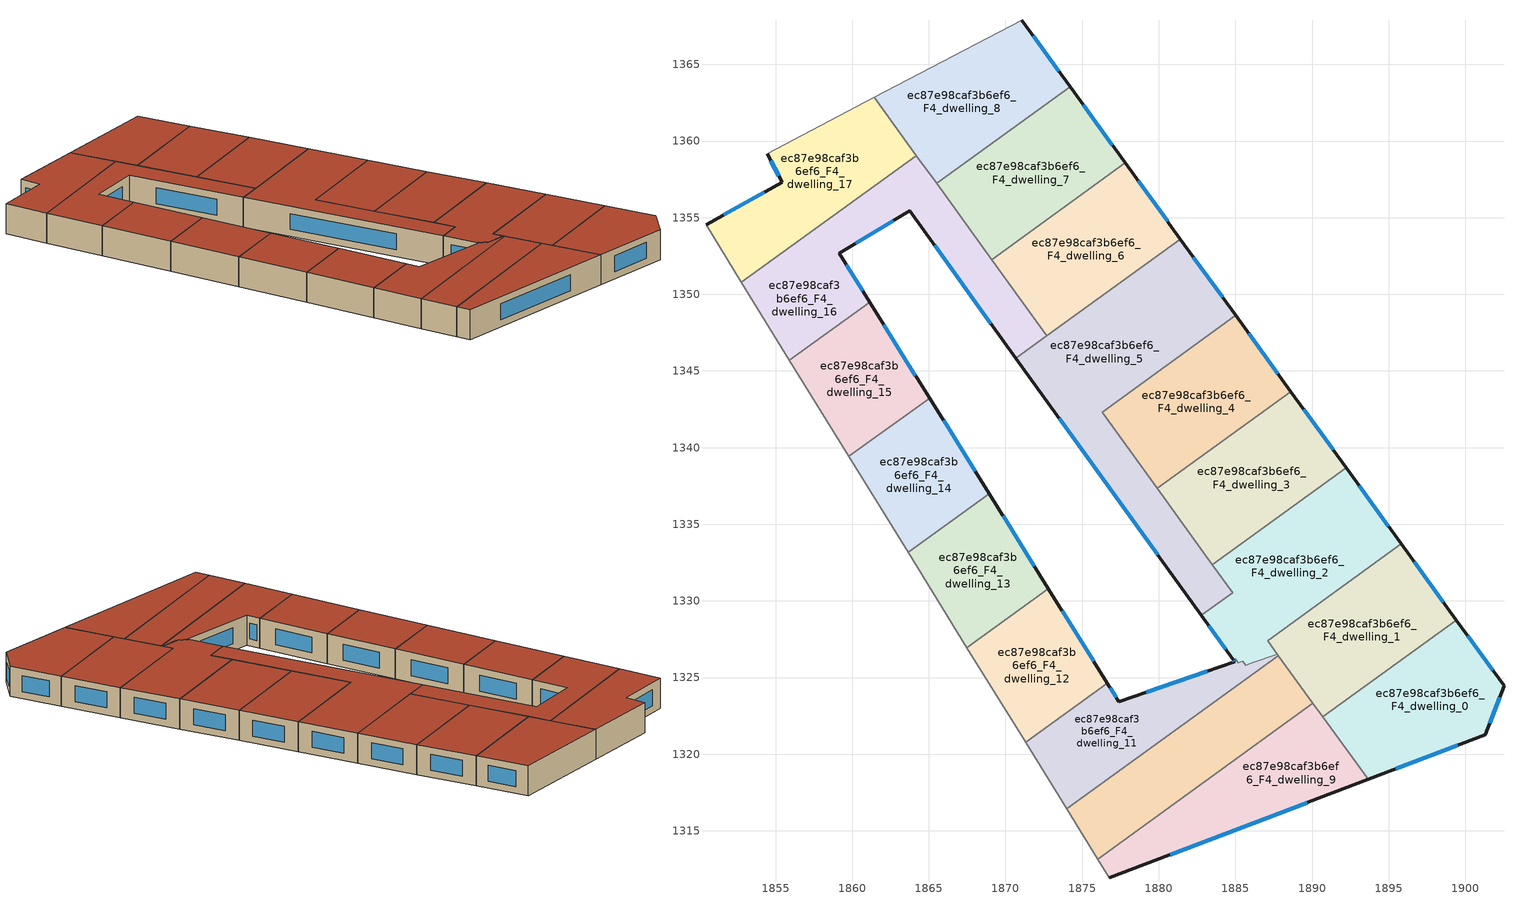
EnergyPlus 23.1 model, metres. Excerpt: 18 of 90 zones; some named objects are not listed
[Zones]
ec87e98caf3b6ef6_F4_dwelling_0
 floor to ec87e98caf3b6ef6_F3_dwelling_0 (EU_floor_Construction): 1899.42,1328.74 1902.52,1324.46 1901.3,1321.26 1893.65,1318.35 1890.7,1322.43 z12
 wall outside (EU_wall_Construction): 1893.65,1318.35 1901.3,1321.26 1902.52,1324.46 1899.42,1328.74 z12:15
 wall to ec87e98caf3b6ef6_F4_dwelling_1 (EU_wall_Construction): 1899.42,1328.74 1890.7,1322.43 z12:15
 wall to ec87e98caf3b6ef6_F4_dwelling_9 (EU_wall_Construction): 1890.7,1322.43 1893.65,1318.35 z12:15
 window (EU_Window_Construction): 1901.79,1325.46 1900.15,1327.74 / 1901.59,1322.01 1902.24,1323.71 / 1895.45,1319.04 1899.5,1320.58 z12.7:14.3
 roof outside (EU_roof_Construction): 1901.3,1321.26 1902.52,1324.46 1899.42,1328.74 1890.7,1322.43 1893.65,1318.35 z15
ec87e98caf3b6ef6_F4_dwelling_1
 floor to ec87e98caf3b6ef6_F3_dwelling_1 (EU_floor_Construction): 1895.82,1333.71 1899.42,1328.74 1890.7,1322.43 1887.1,1327.4 z12
 wall outside (EU_wall_Construction): 1899.42,1328.74 1895.82,1333.71 z12:15
 wall to ec87e98caf3b6ef6_F4_dwelling_2 (EU_wall_Construction): 1895.82,1333.71 1887.1,1327.4 1887.73,1326.53 z12:15
 wall to ec87e98caf3b6ef6_F4_dwelling_10 (EU_wall_Construction): 1887.8,1326.44 1890.06,1323.33 z12:15
 wall to ec87e98caf3b6ef6_F4_dwelling_11 (EU_wall_Construction): 1887.73,1326.53 1887.8,1326.44 z12:15
 wall to ec87e98caf3b6ef6_F4_dwelling_9 (EU_wall_Construction): 1890.05,1323.33 1890.7,1322.43 z12:15
 window (EU_Window_Construction): 1898.57,1329.91 1896.67,1332.55 z12.7:14.3
 roof outside (EU_roof_Construction): 1899.42,1328.74 1895.82,1333.71 1887.1,1327.4 1890.7,1322.43 z15
ec87e98caf3b6ef6_F4_dwelling_10
 floor to ec87e98caf3b6ef6_F3_dwelling_10 (EU_floor_Construction): 1887.8,1326.43 1890.05,1323.33 1876.01,1313.16 1873.99,1316.44 z12
 wall to ec87e98caf3b6ef6_F4_dwelling_11 (EU_wall_Construction): 1887.8,1326.43 1873.99,1316.44 z12:15
 wall to ec87e98caf3b6ef6_F4_dwelling_9 (EU_wall_Construction): 1876.01,1313.16 1890.05,1323.33 z12:15
 wall adiabatic (EU_wall_Construction): 1873.99,1316.44 1876.01,1313.16 z12:15
 roof outside (EU_roof_Construction): 1890.05,1323.33 1887.8,1326.43 1873.99,1316.44 1876.01,1313.16 z15
ec87e98caf3b6ef6_F4_dwelling_11
 floor to ec87e98caf3b6ef6_F3_dwelling_11 (EU_floor_Construction): 1887.73,1326.53 1887.8,1326.43 1873.99,1316.44 1871.31,1320.77 1876.65,1324.63 1877.4,1323.42 1884.95,1326.04 1884.86,1326.16 1885.01,1326.21 1885.19,1325.96 1885.49,1326.06 1885.67,1325.81 1886.1,1325.96 z12
 wall outside (EU_wall_Construction): 1884.86,1326.16 1884.95,1326.04 1877.4,1323.42 1876.65,1324.63 z12:15
 wall to ec87e98caf3b6ef6_F4_dwelling_2 (EU_wall_Construction): 1887.73,1326.53 1886.1,1325.96 1885.67,1325.81 1885.49,1326.06 1885.19,1325.96 1885.01,1326.21 1884.86,1326.16 z12:15
 wall adiabatic (EU_wall_Construction): 1871.31,1320.77 1873.99,1316.44 z12:15
 wall to ec87e98caf3b6ef6_F4_dwelling_12 (EU_wall_Construction): 1876.65,1324.63 1871.31,1320.77 z12:15
 window (EU_Window_Construction): 1883.18,1325.42 1879.18,1324.04 / 1884.88,1326.13 1884.93,1326.07 / 1877.23,1323.71 1876.83,1324.35 z12.7:14.3
 roof outside (EU_roof_Construction): 1885.67,1325.81 1885.49,1326.06 1885.19,1325.96 1885.01,1326.21 1884.86,1326.16 1884.95,1326.04 1877.4,1323.42 1876.65,1324.63 1871.31,1320.77 1873.99,1316.44 1887.8,1326.43 1887.73,1326.53 1886.1,1325.96 z15
ec87e98caf3b6ef6_F4_dwelling_12
 floor to ec87e98caf3b6ef6_F3_dwelling_12 (EU_floor_Construction): 1872.8,1330.8 1876.65,1324.63 1871.31,1320.77 1867.49,1326.96 z12
 wall outside (EU_wall_Construction): 1876.65,1324.63 1872.8,1330.8 z12:15
 wall adiabatic (EU_wall_Construction): 1867.49,1326.96 1871.31,1320.77 z12:15
 wall to ec87e98caf3b6ef6_F4_dwelling_13 (EU_wall_Construction): 1872.8,1330.8 1867.49,1326.96 z12:15
 window (EU_Window_Construction): 1875.75,1326.08 1873.71,1329.35 z12.7:14.3
 roof outside (EU_roof_Construction): 1876.65,1324.63 1872.8,1330.8 1867.49,1326.96 1871.31,1320.77 z15
ec87e98caf3b6ef6_F4_dwelling_13
 floor to ec87e98caf3b6ef6_F3_dwelling_13 (EU_floor_Construction): 1868.94,1337 1872.8,1330.8 1867.49,1326.96 1863.65,1333.18 z12
 wall outside (EU_wall_Construction): 1872.8,1330.8 1868.94,1337 z12:15
 wall adiabatic (EU_wall_Construction): 1863.65,1333.18 1867.49,1326.96 z12:15
 wall to ec87e98caf3b6ef6_F4_dwelling_14 (EU_wall_Construction): 1868.94,1337 1863.65,1333.18 z12:15
 window (EU_Window_Construction): 1871.89,1332.26 1869.84,1335.55 z12.7:14.3
 roof outside (EU_roof_Construction): 1872.8,1330.8 1868.94,1337 1863.65,1333.18 1867.49,1326.96 z15
ec87e98caf3b6ef6_F4_dwelling_14
 floor to ec87e98caf3b6ef6_F3_dwelling_14 (EU_floor_Construction): 1865.05,1343.23 1868.94,1337 1863.65,1333.18 1859.79,1339.43 z12
 wall outside (EU_wall_Construction): 1868.94,1337 1865.05,1343.23 z12:15
 wall adiabatic (EU_wall_Construction): 1859.79,1339.43 1863.65,1333.18 z12:15
 wall to ec87e98caf3b6ef6_F4_dwelling_15 (EU_wall_Construction): 1865.05,1343.23 1859.79,1339.43 z12:15
 window (EU_Window_Construction): 1868.02,1338.47 1865.96,1341.77 z12.7:14.3
 roof outside (EU_roof_Construction): 1868.94,1337 1865.05,1343.23 1859.79,1339.43 1863.65,1333.18 z15
ec87e98caf3b6ef6_F4_dwelling_15
 floor to ec87e98caf3b6ef6_F3_dwelling_15 (EU_floor_Construction): 1861.14,1349.5 1865.05,1343.23 1859.79,1339.43 1855.91,1345.71 z12
 wall outside (EU_wall_Construction): 1865.05,1343.23 1861.14,1349.5 z12:15
 wall adiabatic (EU_wall_Construction): 1855.91,1345.71 1859.79,1339.43 z12:15
 wall to ec87e98caf3b6ef6_F4_dwelling_16 (EU_wall_Construction): 1861.14,1349.5 1855.91,1345.71 z12:15
 window (EU_Window_Construction): 1864.13,1344.71 1862.06,1348.03 z12.7:14.3
 roof outside (EU_roof_Construction): 1865.05,1343.23 1861.14,1349.5 1855.91,1345.71 1859.79,1339.43 z15
ec87e98caf3b6ef6_F4_dwelling_16
 floor to ec87e98caf3b6ef6_F3_dwelling_16 (EU_floor_Construction): 1864.19,1359.06 1872.7,1347.31 1870.67,1345.84 1863.75,1355.44 1859.16,1352.67 1861.14,1349.5 1855.91,1345.71 1852.77,1350.79 z12
 wall outside (EU_wall_Construction): 1861.14,1349.5 1859.16,1352.67 1863.75,1355.44 1870.67,1345.84 z12:15
 wall adiabatic (EU_wall_Construction): 1852.77,1350.79 1855.91,1345.71 z12:15
 wall to ec87e98caf3b6ef6_F4_dwelling_17 (EU_wall_Construction): 1864.19,1359.06 1852.77,1350.79 z12:15
 wall to ec87e98caf3b6ef6_F4_dwelling_5 (EU_wall_Construction): 1870.67,1345.84 1872.7,1347.31 z12:15
 wall to ec87e98caf3b6ef6_F4_dwelling_7 (EU_wall_Construction): 1869.11,1352.27 1865.51,1357.24 z12:15
 wall to ec87e98caf3b6ef6_F4_dwelling_8 (EU_wall_Construction): 1865.51,1357.24 1864.19,1359.06 z12:15
 wall to ec87e98caf3b6ef6_F4_dwelling_6 (EU_wall_Construction): 1872.7,1347.31 1869.11,1352.27 z12:15
 window (EU_Window_Construction): 1860.24,1353.32 1862.67,1354.79 / 1860.68,1350.24 1859.63,1351.93 / 1865.38,1353.19 1869.05,1348.1 z12.7:14.3
 roof outside (EU_roof_Construction): 1872.7,1347.31 1864.19,1359.06 1852.77,1350.79 1855.91,1345.71 1861.14,1349.5 1859.16,1352.67 1863.75,1355.44 1870.67,1345.84 z15
ec87e98caf3b6ef6_F4_dwelling_17
 floor to ec87e98caf3b6ef6_F3_dwelling_17 (EU_floor_Construction): 1861.45,1362.84 1864.19,1359.06 1852.77,1350.79 1850.47,1354.53 1855.43,1357.32 1854.45,1359.16 z12
 wall outside (EU_wall_Construction): 1854.45,1359.16 1855.43,1357.32 1850.47,1354.53 z12:15
 wall adiabatic (EU_wall_Construction): 1861.45,1362.84 1854.45,1359.16 / 1850.47,1354.53 1852.77,1350.79 z12:15
 wall to ec87e98caf3b6ef6_F4_dwelling_8 (EU_wall_Construction): 1864.19,1359.06 1861.45,1362.84 z12:15
 window (EU_Window_Construction): 1854.26,1356.66 1851.63,1355.18 / 1854.68,1358.73 1855.2,1357.75 z12.7:14.3
 roof outside (EU_roof_Construction): 1864.19,1359.06 1861.45,1362.84 1854.45,1359.16 1855.43,1357.32 1850.47,1354.53 1852.77,1350.79 z15
ec87e98caf3b6ef6_F4_dwelling_2
 floor to ec87e98caf3b6ef6_F3_dwelling_2 (EU_floor_Construction): 1892.22,1338.68 1895.82,1333.71 1887.1,1327.4 1887.73,1326.53 1886.1,1325.96 1885.67,1325.81 1885.49,1326.06 1885.19,1325.96 1885.01,1326.21 1884.86,1326.16 1882.77,1329.06 1884.83,1330.55 1883.51,1332.38 z12
 wall outside (EU_wall_Construction): 1882.77,1329.06 1884.86,1326.16 / 1895.82,1333.71 1892.22,1338.68 z12:15
 wall to ec87e98caf3b6ef6_F4_dwelling_5 (EU_wall_Construction): 1883.51,1332.38 1884.83,1330.55 1882.77,1329.06 z12:15
 wall to ec87e98caf3b6ef6_F4_dwelling_3 (EU_wall_Construction): 1892.22,1338.68 1883.51,1332.38 z12:15
 window (EU_Window_Construction): 1883.26,1328.38 1884.37,1326.84 / 1894.97,1334.88 1893.07,1337.52 z12.7:14.3
 roof outside (EU_roof_Construction): 1895.82,1333.71 1892.22,1338.68 1883.51,1332.38 1884.83,1330.55 1882.77,1329.06 1884.86,1326.16 1885.01,1326.21 1885.19,1325.96 1885.49,1326.06 1885.67,1325.81 1886.1,1325.96 1887.73,1326.53 1887.1,1327.4 z15
ec87e98caf3b6ef6_F4_dwelling_3
 floor to ec87e98caf3b6ef6_F3_dwelling_3 (EU_floor_Construction): 1888.62,1343.66 1892.22,1338.68 1883.51,1332.38 1879.91,1337.35 z12
 wall outside (EU_wall_Construction): 1892.22,1338.68 1888.62,1343.66 z12:15
 wall to ec87e98caf3b6ef6_F4_dwelling_4 (EU_wall_Construction): 1888.62,1343.66 1879.91,1337.35 z12:15
 wall to ec87e98caf3b6ef6_F4_dwelling_5 (EU_wall_Construction): 1879.91,1337.35 1883.5,1332.38 z12:15
 window (EU_Window_Construction): 1891.37,1339.85 1889.47,1342.49 z12.7:14.3
 roof outside (EU_roof_Construction): 1892.22,1338.68 1888.62,1343.66 1879.91,1337.35 1883.51,1332.38 z15
ec87e98caf3b6ef6_F4_dwelling_4
 floor to ec87e98caf3b6ef6_F3_dwelling_4 (EU_floor_Construction): 1885.02,1348.63 1888.62,1343.66 1879.91,1337.35 1876.31,1342.32 z12
 wall outside (EU_wall_Construction): 1888.62,1343.66 1885.02,1348.63 z12:15
 wall to ec87e98caf3b6ef6_F4_dwelling_5 (EU_wall_Construction): 1885.02,1348.63 1876.31,1342.32 1879.91,1337.35 z12:15
 window (EU_Window_Construction): 1887.78,1344.82 1885.87,1347.46 z12.7:14.3
 roof outside (EU_roof_Construction): 1888.62,1343.66 1885.02,1348.63 1876.31,1342.32 1879.91,1337.35 z15
ec87e98caf3b6ef6_F4_dwelling_5
 floor to ec87e98caf3b6ef6_F3_dwelling_5 (EU_floor_Construction): 1881.42,1353.6 1885.02,1348.63 1876.31,1342.32 1884.83,1330.55 1882.77,1329.06 1870.67,1345.84 1872.7,1347.31 1872.71,1347.29 z12
 wall outside (EU_wall_Construction): 1885.02,1348.63 1881.42,1353.6 / 1870.67,1345.84 1882.77,1329.06 z12:15
 wall to ec87e98caf3b6ef6_F4_dwelling_6 (EU_wall_Construction): 1881.42,1353.6 1872.71,1347.29 1872.7,1347.31 z12:15
 window (EU_Window_Construction): 1884.18,1349.79 1882.27,1352.43 / 1873.51,1341.9 1879.93,1333 z12.7:14.3
 roof outside (EU_roof_Construction): 1884.83,1330.55 1876.31,1342.32 1885.02,1348.63 1881.42,1353.6 1872.71,1347.29 1872.7,1347.31 1870.67,1345.84 1882.77,1329.06 z15
ec87e98caf3b6ef6_F4_dwelling_6
 floor to ec87e98caf3b6ef6_F3_dwelling_6 (EU_floor_Construction): 1877.82,1358.57 1881.42,1353.6 1872.71,1347.29 1869.11,1352.27 z12
 wall outside (EU_wall_Construction): 1881.42,1353.6 1877.82,1358.57 z12:15
 wall to ec87e98caf3b6ef6_F4_dwelling_7 (EU_wall_Construction): 1877.82,1358.57 1869.11,1352.27 z12:15
 window (EU_Window_Construction): 1880.57,1354.77 1878.66,1357.4 z12.7:14.3
 roof outside (EU_roof_Construction): 1881.42,1353.6 1877.82,1358.57 1869.11,1352.27 1872.71,1347.29 z15
ec87e98caf3b6ef6_F4_dwelling_7
 floor to ec87e98caf3b6ef6_F3_dwelling_7 (EU_floor_Construction): 1874.22,1363.54 1877.82,1358.57 1869.11,1352.27 1865.51,1357.24 z12
 wall outside (EU_wall_Construction): 1877.82,1358.57 1874.22,1363.54 z12:15
 wall to ec87e98caf3b6ef6_F4_dwelling_8 (EU_wall_Construction): 1874.22,1363.54 1865.51,1357.24 z12:15
 window (EU_Window_Construction): 1876.97,1359.74 1875.06,1362.38 z12.7:14.3
 roof outside (EU_roof_Construction): 1877.82,1358.57 1874.22,1363.54 1865.51,1357.24 1869.11,1352.27 z15
ec87e98caf3b6ef6_F4_dwelling_8
 floor to ec87e98caf3b6ef6_F3_dwelling_8 (EU_floor_Construction): 1871.07,1367.89 1874.22,1363.54 1865.51,1357.24 1861.45,1362.84 z12
 wall outside (EU_wall_Construction): 1874.22,1363.54 1871.07,1367.89 z12:15
 wall adiabatic (EU_wall_Construction): 1871.07,1367.89 1861.45,1362.84 z12:15
 window (EU_Window_Construction): 1873.48,1364.57 1871.81,1366.87 z12.7:14.3
 roof outside (EU_roof_Construction): 1874.22,1363.54 1871.07,1367.89 1861.45,1362.84 1865.51,1357.24 z15
ec87e98caf3b6ef6_F4_dwelling_9
 floor to ec87e98caf3b6ef6_F3_dwelling_9 (EU_floor_Construction): 1890.05,1323.33 1893.65,1318.35 1876.77,1311.93 1876.01,1313.16 z12
 wall outside (EU_wall_Construction): 1876.77,1311.93 1893.65,1318.35 z12:15
 wall adiabatic (EU_wall_Construction): 1876.01,1313.16 1876.77,1311.93 z12:15
 window (EU_Window_Construction): 1880.74,1313.44 1889.69,1316.84 z12.7:14.3
 roof outside (EU_roof_Construction): 1893.65,1318.35 1890.05,1323.33 1876.01,1313.16 1876.77,1311.93 z15
[Building]
EU S2 Campaign: North Axis=0; Terrain=City; Solar Distribution=FullExterior
[Site:Location]
Budapest.Ferenc.Liszt.Intl.AP: Latitude=47.437; Longitude=19.256; Time Zone=1; Elevation=185
[SizingPeriod:WeatherFileDays]
AnnualSizingPeriod: Begin Month=1; Begin Day of Month=1; End Month=12; End Day of Month=31; Day of Week for Start Day=Monday; Use Weather File Daylight Saving Period=No; Use Weather File Rain and Snow Indicators=No
[MATERIAL]
EU_InternalMass_Material: Roughness=MediumRough; Thickness=0.1; Conductivity=1; Density=1800; Specific Heat=900; Thermal Absorptance=0.9; Solar Absorptance=0.7; Visible Absorptance=0.7
[MATERIAL:NOMASS] Roughness=MediumRough; Thermal Absorptance=0.9; Solar Absorptance=0.7; Visible Absorptance=0.7
Name | Thermal Resistance
EU_wall_NoMass | 0.832559
EU_roof_NoMass | 1.39638
EU_floor_NoMass | 0.872794
[WINDOWMATERIAL:SIMPLEGLAZINGSYSTEM]
EU_Window_SimpleGlazing: UFactor=2.79869; Solar Heat Gain Coefficient=0.75; Visible Transmittance=0.75
[CONSTRUCTION]
EU_wall_Construction: EU_wall_NoMass
EU_roof_Construction: EU_roof_NoMass
EU_floor_Construction: EU_floor_NoMass
EU_Window_Construction: EU_Window_SimpleGlazing
EU_InternalMass_Construction: EU_InternalMass_Material
[ZONE] Type=1; Multiplier=1; Ceiling Height=autocalculate; Floor Area=autocalculate; Part of Total Floor Area=Yes
Name | Volume
ec87e98caf3b6ef6_F4_dwelling_0 | 198.075
ec87e98caf3b6ef6_F4_dwelling_1 | 198.097
ec87e98caf3b6ef6_F4_dwelling_10 | 198.062
ec87e98caf3b6ef6_F4_dwelling_11 | 163.71
ec87e98caf3b6ef6_F4_dwelling_12 | 143.034
ec87e98caf3b6ef6_F4_dwelling_13 | 143.03
ec87e98caf3b6ef6_F4_dwelling_14 | 143.071
ec87e98caf3b6ef6_F4_dwelling_15 | 143.099
ec87e98caf3b6ef6_F4_dwelling_16 | 261.92
ec87e98caf3b6ef6_F4_dwelling_17 | 198.087
ec87e98caf3b6ef6_F4_dwelling_2 | 232.455
ec87e98caf3b6ef6_F4_dwelling_3 | 198.093
ec87e98caf3b6ef6_F4_dwelling_4 | 198.084
ec87e98caf3b6ef6_F4_dwelling_5 | 354.349
ec87e98caf3b6ef6_F4_dwelling_6 | 198.079
ec87e98caf3b6ef6_F4_dwelling_7 | 198.101
ec87e98caf3b6ef6_F4_dwelling_8 | 198.094
ec87e98caf3b6ef6_F4_dwelling_9 | 198.104
[INTERNALMASS] Construction=EU_InternalMass_Construction
Name | Zone or ZoneList | Surface Area
ec87e98caf3b6ef6_F4_dwelling_0_EU_InternalMass | ec87e98caf3b6ef6_F4_dwelling_0 | 66.0253
ec87e98caf3b6ef6_F4_dwelling_1_EU_InternalMass | ec87e98caf3b6ef6_F4_dwelling_1 | 66.0325
ec87e98caf3b6ef6_F4_dwelling_2_EU_InternalMass | ec87e98caf3b6ef6_F4_dwelling_2 | 77.4875
ec87e98caf3b6ef6_F4_dwelling_3_EU_InternalMass | ec87e98caf3b6ef6_F4_dwelling_3 | 66.0309
ec87e98caf3b6ef6_F4_dwelling_4_EU_InternalMass | ec87e98caf3b6ef6_F4_dwelling_4 | 66.028
ec87e98caf3b6ef6_F4_dwelling_5_EU_InternalMass | ec87e98caf3b6ef6_F4_dwelling_5 | 118.117
ec87e98caf3b6ef6_F4_dwelling_6_EU_InternalMass | ec87e98caf3b6ef6_F4_dwelling_6 | 66.0264
ec87e98caf3b6ef6_F4_dwelling_7_EU_InternalMass | ec87e98caf3b6ef6_F4_dwelling_7 | 66.0335
ec87e98caf3b6ef6_F4_dwelling_8_EU_InternalMass | ec87e98caf3b6ef6_F4_dwelling_8 | 66.0313
ec87e98caf3b6ef6_F4_dwelling_9_EU_InternalMass | ec87e98caf3b6ef6_F4_dwelling_9 | 66.0374
ec87e98caf3b6ef6_F4_dwelling_10_EU_InternalMass | ec87e98caf3b6ef6_F4_dwelling_10 | 66.0205
ec87e98caf3b6ef6_F4_dwelling_11_EU_InternalMass | ec87e98caf3b6ef6_F4_dwelling_11 | 54.5689
ec87e98caf3b6ef6_F4_dwelling_12_EU_InternalMass | ec87e98caf3b6ef6_F4_dwelling_12 | 47.6778
ec87e98caf3b6ef6_F4_dwelling_13_EU_InternalMass | ec87e98caf3b6ef6_F4_dwelling_13 | 47.6768
ec87e98caf3b6ef6_F4_dwelling_14_EU_InternalMass | ec87e98caf3b6ef6_F4_dwelling_14 | 47.6903
ec87e98caf3b6ef6_F4_dwelling_15_EU_InternalMass | ec87e98caf3b6ef6_F4_dwelling_15 | 47.6997
ec87e98caf3b6ef6_F4_dwelling_16_EU_InternalMass | ec87e98caf3b6ef6_F4_dwelling_16 | 87.3117
ec87e98caf3b6ef6_F4_dwelling_17_EU_InternalMass | ec87e98caf3b6ef6_F4_dwelling_17 | 66.0289
[OTHEREQUIPMENT] Fuel Type=Electricity; Design Level Calculation Method=Watts/Area; Power per Zone Floor Area=1; Fraction Latent=0; Fraction Radiant=0; Fraction Lost=0; Carbon Dioxide Generation Rate=0; EndUse Subcategory=EU_Step8_InternalGains
Name | Zone or ZoneList or Space or SpaceList | Schedule
EU_Step8_InternalGain_ec87e98caf3b6ef6_F4_dwelling_0_f000 | ec87e98caf3b6ef6_F4_dwelling_0 | EU_Step8_GainSchedule_ec87e98caf3b6ef6_F4_dwelling_0_f000
EU_Step8_InternalGain_ec87e98caf3b6ef6_F4_dwelling_1_f000 | ec87e98caf3b6ef6_F4_dwelling_1 | EU_Step8_GainSchedule_ec87e98caf3b6ef6_F4_dwelling_1_f000
EU_Step8_InternalGain_ec87e98caf3b6ef6_F4_dwelling_2_f000 | ec87e98caf3b6ef6_F4_dwelling_2 | EU_Step8_GainSchedule_ec87e98caf3b6ef6_F4_dwelling_2_f000
EU_Step8_InternalGain_ec87e98caf3b6ef6_F4_dwelling_3_f000 | ec87e98caf3b6ef6_F4_dwelling_3 | EU_Step8_GainSchedule_ec87e98caf3b6ef6_F4_dwelling_3_f000
EU_Step8_InternalGain_ec87e98caf3b6ef6_F4_dwelling_4_f000 | ec87e98caf3b6ef6_F4_dwelling_4 | EU_Step8_GainSchedule_ec87e98caf3b6ef6_F4_dwelling_4_f000
EU_Step8_InternalGain_ec87e98caf3b6ef6_F4_dwelling_5_f000 | ec87e98caf3b6ef6_F4_dwelling_5 | EU_Step8_GainSchedule_ec87e98caf3b6ef6_F4_dwelling_5_f000
EU_Step8_InternalGain_ec87e98caf3b6ef6_F4_dwelling_6_f000 | ec87e98caf3b6ef6_F4_dwelling_6 | EU_Step8_GainSchedule_ec87e98caf3b6ef6_F4_dwelling_6_f000
EU_Step8_InternalGain_ec87e98caf3b6ef6_F4_dwelling_7_f000 | ec87e98caf3b6ef6_F4_dwelling_7 | EU_Step8_GainSchedule_ec87e98caf3b6ef6_F4_dwelling_7_f000
EU_Step8_InternalGain_ec87e98caf3b6ef6_F4_dwelling_8_f000 | ec87e98caf3b6ef6_F4_dwelling_8 | EU_Step8_GainSchedule_ec87e98caf3b6ef6_F4_dwelling_8_f000
EU_Step8_InternalGain_ec87e98caf3b6ef6_F4_dwelling_9_f000 | ec87e98caf3b6ef6_F4_dwelling_9 | EU_Step8_GainSchedule_ec87e98caf3b6ef6_F4_dwelling_9_f000
EU_Step8_InternalGain_ec87e98caf3b6ef6_F4_dwelling_10_f000 | ec87e98caf3b6ef6_F4_dwelling_10 | EU_Step8_GainSchedule_ec87e98caf3b6ef6_F4_dwelling_10_f000
EU_Step8_InternalGain_ec87e98caf3b6ef6_F4_dwelling_11_f000 | ec87e98caf3b6ef6_F4_dwelling_11 | EU_Step8_GainSchedule_ec87e98caf3b6ef6_F4_dwelling_11_f000
EU_Step8_InternalGain_ec87e98caf3b6ef6_F4_dwelling_12_f000 | ec87e98caf3b6ef6_F4_dwelling_12 | EU_Step8_GainSchedule_ec87e98caf3b6ef6_F4_dwelling_12_f000
EU_Step8_InternalGain_ec87e98caf3b6ef6_F4_dwelling_13_f000 | ec87e98caf3b6ef6_F4_dwelling_13 | EU_Step8_GainSchedule_ec87e98caf3b6ef6_F4_dwelling_13_f000
EU_Step8_InternalGain_ec87e98caf3b6ef6_F4_dwelling_14_f000 | ec87e98caf3b6ef6_F4_dwelling_14 | EU_Step8_GainSchedule_ec87e98caf3b6ef6_F4_dwelling_14_f000
EU_Step8_InternalGain_ec87e98caf3b6ef6_F4_dwelling_15_f000 | ec87e98caf3b6ef6_F4_dwelling_15 | EU_Step8_GainSchedule_ec87e98caf3b6ef6_F4_dwelling_15_f000
EU_Step8_InternalGain_ec87e98caf3b6ef6_F4_dwelling_16_f000 | ec87e98caf3b6ef6_F4_dwelling_16 | EU_Step8_GainSchedule_ec87e98caf3b6ef6_F4_dwelling_16_f000
EU_Step8_InternalGain_ec87e98caf3b6ef6_F4_dwelling_17_f000 | ec87e98caf3b6ef6_F4_dwelling_17 | EU_Step8_GainSchedule_ec87e98caf3b6ef6_F4_dwelling_17_f000
[ZONEVENTILATION:DESIGNFLOWRATE] Schedule=EU_AlwaysOn; Design Flow Rate Calculation Method=AirChanges/Hour; Air Changes per Hour=0.475469; Ventilation Type=Natural; Fan Pressure Rise=0; Fan Total Efficiency=1; Constant Term Coefficient=1; Temperature Term Coefficient=0; Velocity Term Coefficient=0; Velocity Squared Term Coefficient=0; Minimum Indoor Temperature=-100; Maximum Indoor Temperature=100; Delta Temperature=-100; Minimum Outdoor Temperature=-100; Maximum Outdoor Temperature=100; Maximum Wind Speed=40
Name | Zone or ZoneList or Space or SpaceList
EU_ConstantAir_ec87e98caf3b6ef6_F4_dwelling_0 | ec87e98caf3b6ef6_F4_dwelling_0
EU_ConstantAir_ec87e98caf3b6ef6_F4_dwelling_1 | ec87e98caf3b6ef6_F4_dwelling_1
EU_ConstantAir_ec87e98caf3b6ef6_F4_dwelling_2 | ec87e98caf3b6ef6_F4_dwelling_2
EU_ConstantAir_ec87e98caf3b6ef6_F4_dwelling_3 | ec87e98caf3b6ef6_F4_dwelling_3
EU_ConstantAir_ec87e98caf3b6ef6_F4_dwelling_4 | ec87e98caf3b6ef6_F4_dwelling_4
EU_ConstantAir_ec87e98caf3b6ef6_F4_dwelling_5 | ec87e98caf3b6ef6_F4_dwelling_5
EU_ConstantAir_ec87e98caf3b6ef6_F4_dwelling_6 | ec87e98caf3b6ef6_F4_dwelling_6
EU_ConstantAir_ec87e98caf3b6ef6_F4_dwelling_7 | ec87e98caf3b6ef6_F4_dwelling_7
EU_ConstantAir_ec87e98caf3b6ef6_F4_dwelling_8 | ec87e98caf3b6ef6_F4_dwelling_8
EU_ConstantAir_ec87e98caf3b6ef6_F4_dwelling_9 | ec87e98caf3b6ef6_F4_dwelling_9
EU_ConstantAir_ec87e98caf3b6ef6_F4_dwelling_10 | ec87e98caf3b6ef6_F4_dwelling_10
EU_ConstantAir_ec87e98caf3b6ef6_F4_dwelling_11 | ec87e98caf3b6ef6_F4_dwelling_11
EU_ConstantAir_ec87e98caf3b6ef6_F4_dwelling_12 | ec87e98caf3b6ef6_F4_dwelling_12
EU_ConstantAir_ec87e98caf3b6ef6_F4_dwelling_13 | ec87e98caf3b6ef6_F4_dwelling_13
EU_ConstantAir_ec87e98caf3b6ef6_F4_dwelling_14 | ec87e98caf3b6ef6_F4_dwelling_14
EU_ConstantAir_ec87e98caf3b6ef6_F4_dwelling_15 | ec87e98caf3b6ef6_F4_dwelling_15
EU_ConstantAir_ec87e98caf3b6ef6_F4_dwelling_16 | ec87e98caf3b6ef6_F4_dwelling_16
EU_ConstantAir_ec87e98caf3b6ef6_F4_dwelling_17 | ec87e98caf3b6ef6_F4_dwelling_17
[HVACTEMPLATE:ZONE:IDEALLOADSAIRSYSTEM] System Availability Schedule=EU_AlwaysOn; Maximum Heating Supply Air Temperature=50; Minimum Cooling Supply Air Temperature=13; Maximum Heating Supply Air Humidity Ratio=0.0156; Minimum Cooling Supply Air Humidity Ratio=0.0077; Heating Limit=NoLimit; Cooling Limit=NoLimit; Heating Availability Schedule=EU_AlwaysOn; Cooling Availability Schedule=EU_CoolingOff; Dehumidification Control Type=ConstantSensibleHeatRatio; Cooling Sensible Heat Ratio=0.7; Dehumidification Setpoint=60; Humidification Control Type=None; Humidification Setpoint=30; Outdoor Air Method=None; Outdoor Air Flow Rate per Person=0.00944; Outdoor Air Flow Rate per Zone Floor Area=0; Outdoor Air Flow Rate per Zone=0; Demand Controlled Ventilation Type=None; Outdoor Air Economizer Type=NoEconomizer; Heat Recovery Type=None; Sensible Heat Recovery Effectiveness=0.7; Latent Heat Recovery Effectiveness=0.65
Name | Template Thermostat
ec87e98caf3b6ef6_F4_dwelling_0 | EU_HeatOnly_ec87e98caf3b6ef6_F4_dwelling_0
ec87e98caf3b6ef6_F4_dwelling_1 | EU_HeatOnly_ec87e98caf3b6ef6_F4_dwelling_1
ec87e98caf3b6ef6_F4_dwelling_2 | EU_HeatOnly_ec87e98caf3b6ef6_F4_dwelling_2
ec87e98caf3b6ef6_F4_dwelling_3 | EU_HeatOnly_ec87e98caf3b6ef6_F4_dwelling_3
ec87e98caf3b6ef6_F4_dwelling_4 | EU_HeatOnly_ec87e98caf3b6ef6_F4_dwelling_4
ec87e98caf3b6ef6_F4_dwelling_5 | EU_HeatOnly_ec87e98caf3b6ef6_F4_dwelling_5
ec87e98caf3b6ef6_F4_dwelling_6 | EU_HeatOnly_ec87e98caf3b6ef6_F4_dwelling_6
ec87e98caf3b6ef6_F4_dwelling_7 | EU_HeatOnly_ec87e98caf3b6ef6_F4_dwelling_7
ec87e98caf3b6ef6_F4_dwelling_8 | EU_HeatOnly_ec87e98caf3b6ef6_F4_dwelling_8
ec87e98caf3b6ef6_F4_dwelling_9 | EU_HeatOnly_ec87e98caf3b6ef6_F4_dwelling_9
ec87e98caf3b6ef6_F4_dwelling_10 | EU_HeatOnly_ec87e98caf3b6ef6_F4_dwelling_10
ec87e98caf3b6ef6_F4_dwelling_11 | EU_HeatOnly_ec87e98caf3b6ef6_F4_dwelling_11
ec87e98caf3b6ef6_F4_dwelling_12 | EU_HeatOnly_ec87e98caf3b6ef6_F4_dwelling_12
ec87e98caf3b6ef6_F4_dwelling_13 | EU_HeatOnly_ec87e98caf3b6ef6_F4_dwelling_13
ec87e98caf3b6ef6_F4_dwelling_14 | EU_HeatOnly_ec87e98caf3b6ef6_F4_dwelling_14
ec87e98caf3b6ef6_F4_dwelling_15 | EU_HeatOnly_ec87e98caf3b6ef6_F4_dwelling_15
ec87e98caf3b6ef6_F4_dwelling_16 | EU_HeatOnly_ec87e98caf3b6ef6_F4_dwelling_16
ec87e98caf3b6ef6_F4_dwelling_17 | EU_HeatOnly_ec87e98caf3b6ef6_F4_dwelling_17
[SIZING:ZONE] Zone Cooling Design Supply Air Temperature Input Method=SupplyAirTemperature; Zone Cooling Design Supply Air Temperature=13; Zone Heating Design Supply Air Temperature Input Method=SupplyAirTemperature; Zone Heating Design Supply Air Temperature=50; Zone Cooling Design Supply Air Humidity Ratio=0.008; Zone Heating Design Supply Air Humidity Ratio=0.008; Cooling Design Air Flow Method=DesignDay; Cooling Design Air Flow Rate=0; Cooling Minimum Air Flow per Zone Floor Area=0.000762; Cooling Minimum Air Flow=0; Cooling Minimum Air Flow Fraction=0.2; Heating Design Air Flow Method=DesignDay; Heating Design Air Flow Rate=0; Heating Maximum Air Flow per Zone Floor Area=0.002032; Heating Maximum Air Flow=0.141576; Heating Maximum Air Flow Fraction=0.3; Account for Dedicated Outdoor Air System=No; Dedicated Outdoor Air System Control Strategy=NeutralSupplyAir; Dedicated Outdoor Air Low Setpoint Temperature for Design=autosize; Dedicated Outdoor Air High Setpoint Temperature for Design=autosize; Zone Load Sizing Method=Sensible Load Only No Latent Load; Zone Latent Cooling Design Supply Air Humidity Ratio Input Method=HumidityRatioDifference; Zone Cooling Design Supply Air Humidity Ratio Difference=0.005; Zone Latent Heating Design Supply Air Humidity Ratio Input Method=HumidityRatioDifference; Zone Humidification Design Supply Air Humidity Ratio Difference=0.005
ec87e98caf3b6ef6_F4_dwelling_0; ec87e98caf3b6ef6_F4_dwelling_1; ec87e98caf3b6ef6_F4_dwelling_2; ec87e98caf3b6ef6_F4_dwelling_3; ec87e98caf3b6ef6_F4_dwelling_4; ec87e98caf3b6ef6_F4_dwelling_5; ec87e98caf3b6ef6_F4_dwelling_6; ec87e98caf3b6ef6_F4_dwelling_7; ec87e98caf3b6ef6_F4_dwelling_8; ec87e98caf3b6ef6_F4_dwelling_9; ec87e98caf3b6ef6_F4_dwelling_10; ec87e98caf3b6ef6_F4_dwelling_11; ec87e98caf3b6ef6_F4_dwelling_12; ec87e98caf3b6ef6_F4_dwelling_13; ec87e98caf3b6ef6_F4_dwelling_14; ec87e98caf3b6ef6_F4_dwelling_15; ec87e98caf3b6ef6_F4_dwelling_16; ec87e98caf3b6ef6_F4_dwelling_17
[SCHEDULE:CONSTANT]
Name | Hourly Value
EU_AlwaysOn | 1
EU_CoolingOff | 0
[SCHEDULE:FILE] Column Number=1; Rows to Skip at Top=0; Number of Hours of Data=8760; Column Separator=Comma; Interpolate to Timestep=No; Minutes per Item=60; Adjust Schedule for Daylight Savings=Yes
Name | File
EU_Step8_GainSchedule_ec87e98caf3b6ef6_F4_dwelling_0_f000 | ../../schedules/ec87e98caf3b6ef6/ec87e98caf3b6ef6_F4_dwelling_0_f000_gain.csv
EU_Step8_GainSchedule_ec87e98caf3b6ef6_F4_dwelling_1_f000 | ../../schedules/ec87e98caf3b6ef6/ec87e98caf3b6ef6_F4_dwelling_1_f000_gain.csv
EU_Step8_GainSchedule_ec87e98caf3b6ef6_F4_dwelling_2_f000 | ../../schedules/ec87e98caf3b6ef6/ec87e98caf3b6ef6_F4_dwelling_2_f000_gain.csv
EU_Step8_GainSchedule_ec87e98caf3b6ef6_F4_dwelling_3_f000 | ../../schedules/ec87e98caf3b6ef6/ec87e98caf3b6ef6_F4_dwelling_3_f000_gain.csv
EU_Step8_GainSchedule_ec87e98caf3b6ef6_F4_dwelling_4_f000 | ../../schedules/ec87e98caf3b6ef6/ec87e98caf3b6ef6_F4_dwelling_4_f000_gain.csv
EU_Step8_GainSchedule_ec87e98caf3b6ef6_F4_dwelling_5_f000 | ../../schedules/ec87e98caf3b6ef6/ec87e98caf3b6ef6_F4_dwelling_5_f000_gain.csv
EU_Step8_GainSchedule_ec87e98caf3b6ef6_F4_dwelling_6_f000 | ../../schedules/ec87e98caf3b6ef6/ec87e98caf3b6ef6_F4_dwelling_6_f000_gain.csv
EU_Step8_GainSchedule_ec87e98caf3b6ef6_F4_dwelling_7_f000 | ../../schedules/ec87e98caf3b6ef6/ec87e98caf3b6ef6_F4_dwelling_7_f000_gain.csv
EU_Step8_GainSchedule_ec87e98caf3b6ef6_F4_dwelling_8_f000 | ../../schedules/ec87e98caf3b6ef6/ec87e98caf3b6ef6_F4_dwelling_8_f000_gain.csv
EU_Step8_GainSchedule_ec87e98caf3b6ef6_F4_dwelling_9_f000 | ../../schedules/ec87e98caf3b6ef6/ec87e98caf3b6ef6_F4_dwelling_9_f000_gain.csv
EU_Step8_GainSchedule_ec87e98caf3b6ef6_F4_dwelling_10_f000 | ../../schedules/ec87e98caf3b6ef6/ec87e98caf3b6ef6_F4_dwelling_10_f000_gain.csv
EU_Step8_GainSchedule_ec87e98caf3b6ef6_F4_dwelling_11_f000 | ../../schedules/ec87e98caf3b6ef6/ec87e98caf3b6ef6_F4_dwelling_11_f000_gain.csv
EU_Step8_GainSchedule_ec87e98caf3b6ef6_F4_dwelling_12_f000 | ../../schedules/ec87e98caf3b6ef6/ec87e98caf3b6ef6_F4_dwelling_12_f000_gain.csv
EU_Step8_GainSchedule_ec87e98caf3b6ef6_F4_dwelling_13_f000 | ../../schedules/ec87e98caf3b6ef6/ec87e98caf3b6ef6_F4_dwelling_13_f000_gain.csv
EU_Step8_GainSchedule_ec87e98caf3b6ef6_F4_dwelling_14_f000 | ../../schedules/ec87e98caf3b6ef6/ec87e98caf3b6ef6_F4_dwelling_14_f000_gain.csv
EU_Step8_GainSchedule_ec87e98caf3b6ef6_F4_dwelling_15_f000 | ../../schedules/ec87e98caf3b6ef6/ec87e98caf3b6ef6_F4_dwelling_15_f000_gain.csv
EU_Step8_GainSchedule_ec87e98caf3b6ef6_F4_dwelling_16_f000 | ../../schedules/ec87e98caf3b6ef6/ec87e98caf3b6ef6_F4_dwelling_16_f000_gain.csv
EU_Step8_GainSchedule_ec87e98caf3b6ef6_F4_dwelling_17_f000 | ../../schedules/ec87e98caf3b6ef6/ec87e98caf3b6ef6_F4_dwelling_17_f000_gain.csv
